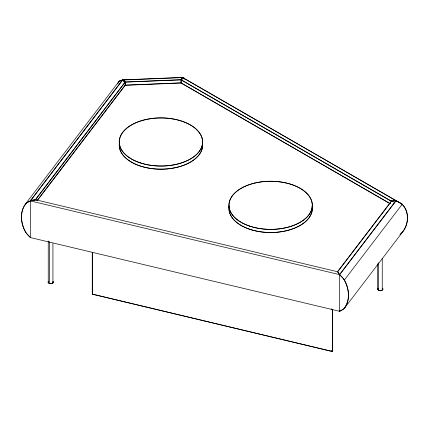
<?xml version="1.0" encoding="UTF-8"?>
<svg xmlns="http://www.w3.org/2000/svg" width="429" height="429" viewBox="0 0 429 429"><rect width="100%" height="100%" fill="white"/><g stroke="black" fill="none" stroke-linecap="round" stroke-linejoin="round"><path stroke-width="0.64" d="M181.344 77.628L181.059 83.001L390.159 203.727M181.88 80.341L182.534 77.579L184.084 78.201A17.696 5.057 -77.8 0 1 184.508 78.716M117.449 83.939L119.117 81.231A17.75 8.339 67.9 0 1 119.67 80.791L122.565 79.869L182.513 77.424L184.062 78.051A17.712 5.062 -77.8 0 1 184.486 78.561L184.894 79.344M117.884 83.253L119.203 81.381A17.728 8.333 67.9 0 1 119.75 80.942L122.646 80.019L182.534 77.579L401.029 203.502A17.948 14.404 -18 0 1 402 204.284C409.588 211.631 408.714 224.903 402 232.539A17.948 14.404 -18 0 1 401.029 233.532L399.973 234.47M394.814 202.177L391.318 201.255L337.526 271.734L339.527 274.614L343.077 278.265A17.627 13.17 37.4 0 1 344.364 280.04C349.227 288.379 350.595 300.332 344.358 308.322A17.905 13.379 37.4 0 1 342.798 309.636L339.666 311.315L30.255 237.537L26.845 233.928A17.627 13.17 37.3 0 1 25.558 232.153C20.689 223.815 19.326 211.862 25.563 203.872L119.117 81.231L120.452 81.178M25.558 203.872A17.905 13.379 37.3 0 1 27.124 202.558L30.255 200.879L35.366 199.694L125.15 81.993L181.033 79.714L391.505 201.222L396.09 200.729L401.228 203.475A17.97 14.42 -18 0 1 402.198 204.258C409.792 211.615 408.923 224.898 402.198 232.539L344.358 308.322M36.991 200.702L125.15 85.135L125.15 81.993L122.565 79.869L30.255 200.879L339.666 274.657L341.929 276.93M37.157 200.734L125.23 85.28L125.23 82.143L123.965 79.966M35.366 199.694L337.661 271.772L391.505 201.222M396.09 200.729L339.666 274.657L337.661 271.772M344.358 280.04L402.198 204.258L182.513 77.424L181.033 79.714L181.033 82.856L390.347 203.7M389.473 200.193L395.897 200.761L339.527 274.614L339.527 311.234L340.342 310.172M339.666 311.315L340.476 310.253M400.171 234.47L401.228 233.532A17.97 14.42 -18 0 0 402.198 232.539M339.527 311.234L342.664 309.561A17.889 13.369 37.4 0 0 344.219 308.247C350.445 300.262 349.088 288.32 344.219 279.992A17.61 13.16 37.4 0 0 342.937 278.223L342.09 277.214M36.781 200.021L30.427 200.906L27.295 202.585A17.889 13.369 37.3 0 0 25.735 203.898C19.514 211.883 20.871 223.82 25.74 232.153A17.61 13.16 37.3 0 0 27.022 233.923L30.427 237.532L30.427 200.906L122.646 80.019L124.716 82.818M30.99 200.177L35.532 199.726L125.23 82.143L181.059 79.864L391.318 201.255M125.15 85.135L181.033 82.856M125.23 85.28L181.059 83.001M332.378 309.599L332.378 351.458L92.358 294.112L92.358 252.257M331.322 308.901L332.513 309.679L332.513 351.576L92.251 294.176L92.251 252.279M331.322 350.756L332.378 351.458M331.451 350.874L332.513 351.576M382.244 258.725L382.244 290.149M378.614 262.655L378.614 290.149M377.692 263.797L377.692 289.044M52.939 243.495L52.939 282.775M49.56 241.634L49.56 283.537M48.246 240.991L48.246 281.58M382.4 288.154A2.563 1.48 0 0 1 382.303 290.111A2.563 1.48 0 0 1 378.92 290.299A2.563 1.48 0 0 1 378.185 288.385M52.981 281.644A2.563 1.48 0 0 1 50.418 283.655A2.563 1.48 0 0 1 48.348 281.462M202.375 142.589A41.693 24.072 0 0 1 160.907 169.149A41.693 24.072 0 0 1 119.439 142.589M312.14 205.963A41.693 24.072 0 0 1 270.667 232.518A41.693 24.072 0 0 1 229.199 205.963A41.651 24.045 0 0 0 270.061 232.518A41.651 24.045 0 0 0 312.124 206.606M202.375 142.68A41.651 24.045 0 0 1 161.486 169.208A41.651 24.045 0 0 1 119.423 143.302M53.024 281.451A2.563 1.48 0 0 1 50.708 283.607A2.563 1.48 0 0 1 48.504 281.413M382.491 288.326A2.563 1.48 0 0 1 381.826 290.213A2.563 1.48 0 0 1 378.491 290.122A2.563 1.48 0 0 1 378.142 288.208M140.063 162.779A41.693 24.072 0 0 0 202.601 141.935A41.693 24.072 0 0 0 140.063 121.091A41.693 24.072 0 0 0 140.063 162.779M249.823 226.153A41.693 24.072 0 0 0 312.36 205.303A41.693 24.072 0 0 0 249.823 184.459A41.693 24.072 0 0 0 249.823 226.153M249.775 226.158A41.651 24.045 0 0 0 312.253 205.33A41.651 24.045 0 0 0 249.775 184.508A41.651 24.045 0 0 0 249.775 226.158M140.122 162.848A41.651 24.045 0 0 0 202.601 142.026A41.651 24.045 0 0 0 140.122 121.198A41.651 24.045 0 0 0 140.122 162.848"/></g></svg>
